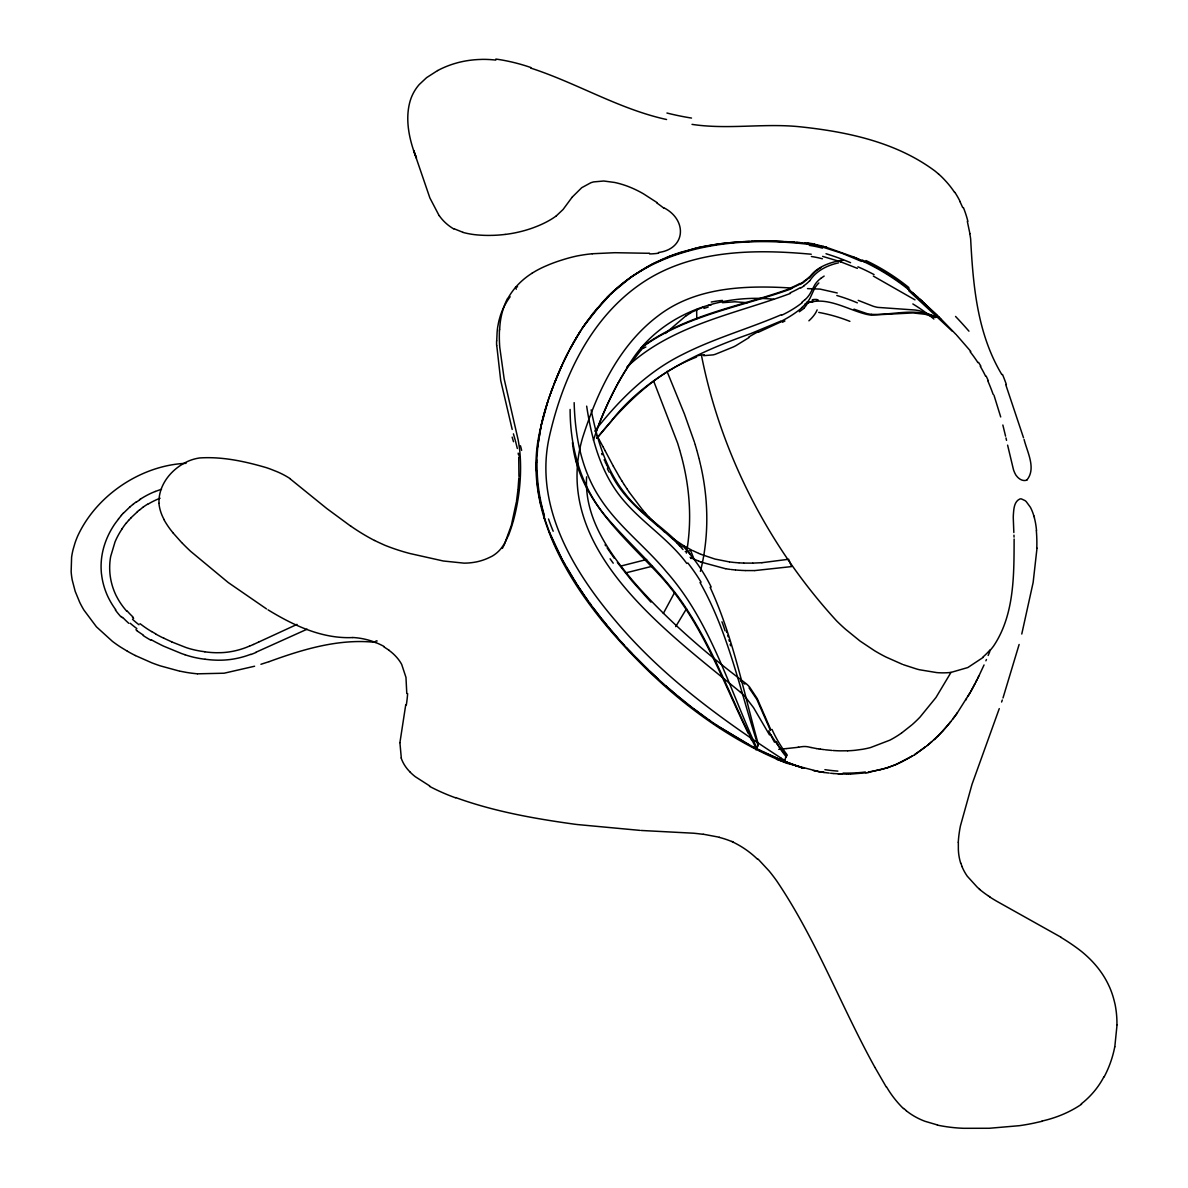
<?xml version="1.0" encoding="UTF-8"?>
<svg xmlns="http://www.w3.org/2000/svg" width="1188" height="1188" viewBox="0 0 1188 1188"><rect width="100%" height="100%" fill="white"/><g stroke="black" fill="none" stroke-linecap="round" stroke-linejoin="round"><path stroke-width="1.5" d="M1117.047 1024.769L1114.804 1046.821M496.718 340.808L497.104 332.373A128.096 103.668 24 0 1 497.683 327.086L498.114 324.859A110.989 89.991 22.7 0 1 499.019 320.418L500.252 316.067A98.604 79.908 23.7 0 1 502.613 309.756L503.385 308.048A96.614 78.304 24.2 0 1 504.722 305.361L506.771 301.767A98.975 80.279 25.1 0 1 510.127 296.762M536.59 462.637L537.808 445.782L540.763 427.754M696.658 309.474L696.777 318.844M1037.005 548.128L1033.144 582.462L1021.769 634.021M536.679 459.801L537.065 480.16A227.057 183.888 24 0 0 538.684 493.466L540.778 504.573M958.345 842.247L958.36 849.405A68.072 55.346 22.4 0 0 960.676 863.171M406.786 693.465L405.969 677.383L401.693 664.434A36.798 30.428 27.3 0 0 398.277 659.221A41.001 34.021 27 0 0 389.1 650.4M586.605 476.848C583.991 518.948 610.617 555.108 636.753 585.342C669.601 622.052 707.172 654.336 746.465 683.917A33.799 27.458 29.8 0 1 749.509 686.946L757.202 698.559L770.76 729.67M499.45 330.917L499.509 329.581M518.933 476.477L518.74 457.588M399.925 742.812L401.306 757.989M518.859 477.873L518.013 489.218M536.902 455.583L537.006 454.172M399.925 742.604L405.732 704.855M537.11 452.776L537.228 451.366M517.938 489.991L516.528 501.024M537.629 447.267L537.793 445.901M537.956 444.535L540.733 427.888M516.409 501.781L511.36 525.319L504.365 544.49A97.03 81.051 44.2 0 1 503.697 545.916M686.382 553.118C692.114 521.651 689.976 489.04 681.927 458.167M540.689 427.279L542.263 421.116M541.164 425.913C521.606 498.782 560.409 570.671 605.835 625.17C654.306 682.892 713.914 733.575 784.273 762.25M541.208 425.705L547.579 402.331M540.986 425.928L542.589 419.765M542.248 420.522L543.272 417.077M700.415 571.354C709.162 536.753 708.612 500.118 700.682 465.414M542.589 419.171L543.629 415.741M1019.126 644.475L1002.999 697.98M543.287 416.498L544.356 413.068M543.644 415.161L545.114 410.395M785.936 756.697L786.322 755.316L784.986 759.681M785.669 757.662L786.01 756.489M513.275 521.146C519.26 499.019 521.844 475.839 519.958 452.955A209.816 169.958 24 0 0 518.176 439.976L504.158 378.898L499.747 347.193A200.52 162.429 24 0 1 499.42 330.917M784.54 761.285L798.113 766.483M784.704 761.166L784.169 762.473M544.386 412.488L545.5 409.073M545.158 409.83L546.287 406.43M545.559 408.509L546.703 405.108M593.436 440.228L596.049 432.298M546.361 405.865L547.534 402.465M546.777 404.544L547.995 401.054M547.623 401.915L548.411 399.792M548.054 400.594L548.841 398.515M548.5 399.287L549.287 397.223M548.945 397.98L549.732 395.916M1002.301 699.999L1001.603 702.019M549.702 395.975L550.148 394.713L549.391 396.673M595.723 433.056L596.45 431.155M549.851 395.366L550.653 393.302M550.593 393.451L553.86 384.66M596.124 431.912L598.128 426.581M999.271 708.612L972.036 784.273L960.453 825.823A171.295 139.427 21.9 0 0 958.27 842.233M550.311 394.06L551.113 392.01M550.787 392.768L551.588 390.704M596.524 430.769L598.559 425.438M551.247 391.461L552.554 388.12M551.737 390.169L553.044 386.828M552.702 387.585L553.534 385.536M598.232 426.195L599.004 424.294M553.682 385.001L554.529 382.967M598.663 425.052L599.45 423.136M554.499 383.041L562.176 364.865M554.187 383.724L555.034 381.675M599.123 423.893L599.91 421.992M554.692 382.432L555.539 380.398M599.569 422.75L600.831 419.676M555.212 381.155L556.058 379.106M600.029 421.591L601.781 417.359M555.717 379.863L556.578 377.829M556.236 378.586L557.098 376.551M600.965 419.275L602.257 416.201M989.886 651.366L988.149 655.494M556.771 377.309L557.632 375.274M557.291 376.032L558.167 374.012M601.93 416.958L602.747 415.043M508.509 535.135L505.494 541.594A79.997 64.791 23.9 0 1 503.92 544.371L502.405 546.688A44.446 35.996 24 0 1 492.084 556.207L489.04 557.677A62.37 50.535 24 0 1 476.7 561.85L475.571 562.058A60.885 49.332 24 0 1 464.033 563.142L443.362 561.003L410.127 553.563A171.859 139.234 24 0 1 384.853 545.262L380.264 543.168A123.448 100 24 0 1 374.532 540.436M557.825 374.769L558.702 372.735M602.405 415.8L603.237 413.884M602.91 414.642L603.742 412.726M558.36 373.492L559.251 371.473M603.4 413.483L604.232 411.568M558.909 372.23L559.8 370.196M985.892 660.795L986.456 659.489M603.905 412.325L604.751 410.409M559.459 370.968L560.35 368.933M604.41 411.167L605.256 409.236M674.621 592.47L663.32 613.468M560.008 369.691L560.914 367.671M604.915 409.994L605.761 408.078M866.691 314.36A34.482 28.096 32.2 0 0 870.982 315.102L912.933 312.934L925.14 314.271L935.58 317.508L936.114 316.825L919.646 310.811A67.345 53.609 29.6 0 0 915.324 310.038L877.709 307.38A42.204 34.318 32.9 0 1 873.239 306.266L858.211 300.371M756.014 749.88L758.196 745.114A15.429 12.474 29.8 0 0 758.078 743.406C743.391 691.104 733.011 636.827 710.097 587.273M605.435 408.835L606.281 406.92M560.573 368.429L561.479 366.424M984.05 664.953L979.031 675.69M605.939 407.677L606.801 405.776M561.137 367.181L562.043 365.162M606.474 406.534L607.335 404.618M561.701 365.919L563.305 362.429M606.994 405.375L607.855 403.46M562.28 364.671L565.622 357.573M607.514 404.217L608.39 402.316M608.048 403.074L608.924 401.173M562.86 363.409L564.374 360.157M608.583 401.93L609.459 400.029M609.132 400.787L610.008 398.886M564.048 360.914L564.968 358.91M609.667 399.643L610.543 397.742M610.216 398.515L611.092 396.614M808.345 302.049L807.692 303.386M564.642 359.667L565.577 357.677M610.766 397.371L611.657 395.485M565.236 358.434L567.433 353.95L566.468 355.954M611.315 396.243L612.206 394.357M977.739 678.318L978.778 676.21L973.67 686.204M565.844 357.202L566.795 355.197M611.865 395.114L612.77 393.243M612.429 394L613.335 392.114M976.996 679.803L975.764 682.224M567.077 354.722L568.042 352.732M612.993 392.886L613.899 391.001M613.557 391.773L614.463 389.902M567.716 353.489L568.681 351.514M575.853 461.597L576.418 460.513M614.122 390.659L615.042 388.788M570.121 409.444C570.047 448.366 581.378 488.105 607.098 517.953C633.442 548.307 664.641 574.65 686.471 608.776L675.705 626.625M568.339 352.272L569.319 350.282M614.701 389.545L615.622 387.689M983.337 657.291L967.834 667.537L950.994 672.408L935.966 697.505L919.972 717.151A190.407 154.232 24 0 1 912.622 724.235M975.066 683.575L970.626 691.787M568.978 351.039L569.958 349.064M503.133 546.94L502.39 548.321M615.28 388.446L616.78 385.491M569.913 349.153L573.952 341.802M569.616 349.821L570.611 347.846M615.859 387.347L617.374 384.407M973.388 686.738L971.16 690.852M570.27 348.604L571.933 345.411M1114.76 1046.806A161.627 130.977 23.7 0 1 1104.127 1076.922L1104.083 1076.892M617.032 385.164L617.968 383.308M570.923 347.386L580.457 331.021M507.781 298.648L508.91 296.658A99.005 80.205 24 0 1 513.29 290.184L513.84 289.471A100.579 81.467 24 0 1 531.868 273.344M617.626 384.066L618.562 382.224M618.22 382.981L619.171 381.155M618.829 381.912L620.374 379.002M970.789 691.505L957.172 713.112M572.928 343.763L574.636 340.6M619.438 380.828L620.997 377.933M970.047 692.827L967.908 696.51M574.309 341.357L575.334 339.412M620.656 378.705L621.606 376.878M574.992 340.169L576.032 338.209M621.265 377.636L624.116 372.676M621.888 376.581L624.754 371.636M575.69 338.966L576.655 337.169M576.403 337.778L577.457 335.833M965.799 700.029L966.512 698.856M577.116 336.59L578.17 334.66M577.843 335.417L578.912 333.472M624.413 372.408L625.393 370.611M578.571 334.244L579.64 332.298M625.051 371.369L626.031 369.587M579.299 333.056L580.383 331.14M625.69 370.344L627.338 367.538M580.041 331.898L581.11 329.997M626.343 369.334C654.766 316.84 716.201 293.288 773.64 299.242M580.798 330.724L582.877 327.309M581.778 328.972L584.986 324.205M627.65 367.315L640.867 350.267M582.447 327.962L583.427 326.492M122.171 528.779L121.933 529.12A120.166 97.386 24 0 0 118.221 535.283A114.434 92.738 23.9 0 0 115.043 541.876L110.692 556.43A94.698 76.745 23.9 0 0 110.172 559.741L110.128 560.201A90.956 73.715 23.9 0 0 109.756 564.523A87.392 70.82 24 0 0 109.727 570.24A83.323 67.508 24 0 0 110.335 576.819L110.41 577.234A77.072 62.444 24 0 0 116.32 595.99L116.528 596.287A71.191 57.663 24.1 0 0 118.251 599.495L118.607 600.118A72.023 58.331 24.1 0 0 126.567 611.018M583.13 326.923L603.311 301.366M583.857 326.106L587.392 320.805M585.432 323.819L593.258 313.023M957.409 712.77L955.508 715.414M956.964 713.409L952.538 719.349M587.867 320.433L597.698 307.647M594.757 431.125C618.74 400.326 647.282 371.859 682.654 354.455C714.374 338.268 748.871 328.675 781.481 314.642M596.732 438.283C623.774 404.974 655.613 372.646 696.51 357.098M954.84 716.305L952.835 718.963M597.148 438.03L611.716 420.775M952.152 719.839L950.385 722.066M118.429 518.993L118.904 518.414A133.16 108.539 29.7 0 1 120.864 516.112L121.414 515.399M572.393 196.926L581.734 187.689L590.792 182.774A33.071 26.789 24 0 1 593.703 181.898L603.756 181.007L614.745 182.477A78.185 63.395 24 0 1 627.338 186.16L630.234 187.303A86.709 70.196 24 0 1 643.421 193.793L656.949 202.524M126.255 523.225L126.715 522.646A124.369 101.529 31.4 0 1 128.586 520.389M950.682 721.68L949.464 723.195M593.792 312.696L612.548 292.159A253.489 205.272 23.9 0 1 621.814 284.229M950.073 722.438L948.529 724.324M949.153 723.581L947.95 725.007A243.451 197.297 20.8 0 1 943.257 730.442L938.253 735.595M948.143 724.799L943.213 730.412M809.711 280.903C816.067 270.775 827.16 265.414 838.49 262.845M598.277 307.336L605.895 299.079M128.616 520.403L129.195 519.75A122.29 99.421 28.3 0 1 131.2 517.76M612.058 420.017C646.97 375.868 698.871 351.871 750.653 333.65L780.635 321.191M123.359 513.261L129.819 506.994M604.157 300.46C655.939 244.669 737.585 235.848 809.34 244.431M131.111 517.686L137.511 511.686M809.533 277.146C817.389 266.29 830.635 262.162 843.257 259.934M809.191 277.903L815.696 271.176L820.908 267.582M606.934 297.594L609.31 295.233M938.193 735.639L933.723 739.931M805.375 304.321L801.544 307.781M610.231 294.342L631.585 276.7M934.897 738.847L927.323 745.5M805.137 299.539L801.9 302.272M803.86 308.42L799.331 311.761M937.02 315.993L941.401 319.765M931.852 741.624L930.694 742.649M626.774 367.151C671.977 324.888 734.6 314.211 790.51 293.391M912.028 724.769L901.618 732.996M930.219 743.064L927.843 745.069M936.827 316.483L937.362 315.681L922.215 301.247M927.041 745.737L914.686 754.766M621.74 284.155L624.22 282.18A241.951 195.99 24 0 1 629.952 277.858L642.322 269.691M132.893 504.425L131.66 505.435A120.805 95.797 18.4 0 0 129.848 507.038M665.295 333.486L686.248 315.533M139.738 509.86L140.57 509.221A107.38 86.16 21.4 0 1 142.694 507.439L143.317 507.217M556.385 215.785L563.067 209.504L571.012 198.723A112.949 91.491 24 0 1 572.26 197.089M820.745 278.423L824.145 276.076M1081.258 1103.845L1083.605 1102.004A122.646 99.376 24 0 0 1103.786 1077.026M136.145 501.945L134.69 503.029A117.805 93.926 19.8 0 0 132.967 504.484M640.792 348.277C685.016 315.31 740.659 307.202 791.238 288.833M631.778 276.566L632.551 276.032M642.114 346.822C686.174 314.375 741.371 306.326 791.564 288.075M804.246 285.773L800.786 288.016M633.234 275.557L652.286 264.092L673.373 254.781M139.545 499.599L140.585 498.93M894.742 765.176L914.641 754.796M800.356 283.784L803.89 281.69M803.548 282.447L800.014 284.541M748.856 337.674L735.862 345.678A29.789 11.063 -34.5 0 1 733.174 347.03L715.369 354.262A23.032 8.39 -33.6 0 1 713.156 354.87L703.667 355.672M532.031 273.225L535.684 271.027A132.581 107.41 24 0 1 544.446 266.602L549.346 264.508A183.472 148.619 24 0 1 559.489 260.796L564.835 259.118A163.736 132.67 24 0 1 577.175 255.94L579.744 255.479A141.565 114.672 24 0 1 592.248 253.772M1026.952 479.907C1036.411 468.384 1027.175 452.004 1024.086 439.471M643.213 348.366L644.282 347.728M147.683 504.365L148.203 504.054A98.396 79.819 24.2 0 1 158.093 499.019L159.133 498.604A94.52 76.7 24.2 0 1 160.083 498.232M643.05 269.26L648.603 266.067M690.822 312.563L703.86 306.831M649.346 265.667L653.86 263.291M437.6 70.567L426.566 77.665L419.171 84.6A66.721 54.039 24 0 0 409.964 101.619C405.702 117.077 408.197 133.546 412.993 148.574A149.866 121.518 23.8 0 0 416.394 157.945M758.33 332.284L781.051 321.814M654.618 262.904L664.523 258.316M258.717 642.04L297.015 624.398M258.598 642.084L253.475 644.46M644.802 347.475L645.856 347.015M253.4 644.49L249.673 646.094M255.88 652.271L307.098 629.195M665.636 257.826L669.022 256.445M155.257 491.461L154.455 491.787A104.262 84.571 24.2 0 0 151.559 493.02L150.52 493.495A108.732 88.105 23.9 0 0 140.63 498.99M669.453 256.281L696.005 248.099M250.757 654.321L247.059 655.628A107.291 86.486 23.3 0 1 245.055 656.266L244.98 656.296A100.252 80.873 23.4 0 1 241.001 657.409L240.808 657.469A92.248 74.488 23.6 0 1 236.887 658.375L234.155 658.909A85.328 68.993 23.7 0 1 231.898 659.266L230.962 659.414A84.496 68.369 23.8 0 1 227.353 659.815L226.73 659.875A83.219 67.389 23.9 0 1 222.72 660.127L222.423 660.142A81.853 66.335 23.9 0 1 220.374 660.186L218.087 660.201A89.323 72.438 24 0 1 214.479 660.083L213.751 660.053A100.52 81.571 24 0 1 209.771 659.756L205.064 659.251M673.789 254.633L679.996 252.495M887.941 767.7L867.537 772.601M269.141 661.642C303.192 649.212 339.397 638.283 376.061 642.441M268.904 661.716L260.929 664.285M680.516 252.331L700.475 247.104M804.929 304.069C825.289 294.847 846.999 309.637 866.691 314.375M254.603 666.23L224.131 673.21L197.579 673.819M620.789 566.067L646.628 559.503M625.541 572.943L652.435 566.201M708.152 305.568L711.404 304.737M840.584 262.281L841.668 262.013M1042.128 1121.279L1033.694 1123.18A233.62 189.055 23.9 0 1 1019.482 1125.675L989.277 1128.273L963.616 1128.303A138.209 112.132 24.1 0 1 937.421 1125.125M697.92 247.653L717.804 244.104M701.306 246.926L705.761 246.05M707.291 245.768L719.883 243.822M685.238 551.588L690.688 550.638L693.569 557.974L690.777 558.464M658.494 252.495C685.907 248.945 687.392 220.047 664.211 207.959M798.574 747.193L797.772 747.341M798.737 747.163L801.38 746.762A24.903 20.166 24 0 1 804.707 746.51L805.182 746.524A14.969 12.132 24 0 1 806.147 746.584L807.127 746.688A21.711 17.582 24 0 1 808.419 746.91L811.003 747.49M797.43 747.386L786.56 748.559M869.23 772.334L867.879 772.542M811.983 300.222L812.963 300.074M517.552 286.828L515.518 287.14L516.29 289.189M867.106 772.66L865.978 772.824M866.067 772.809L850.979 774.056M722.438 302.688L734.793 301.782L747.178 302.702M719.319 243.896L727.071 242.991M720.225 243.778L725.363 243.169M505.152 234.437L504.93 234.452A131.705 106.697 24 0 1 491.758 235.387L491.55 235.387M950.994 672.408L949.004 672.616A69.602 56.385 24 0 1 936.887 672.616L919.467 669.75A107.247 86.873 24 0 1 916.527 668.978L903.37 664.701M778.719 749.331L786.367 748.574M726.952 242.991L734.956 242.263M728.482 242.842L739.159 241.936M592.233 253.742L614.82 252.702L647.148 253.267A107.484 88.328 25.1 0 0 649.42 253.178M735.981 242.174L744.252 241.624M761.968 562.696L788.639 559.266L791.609 566.587L754.736 570.582M761.879 562.696L752.91 563.112M740.094 241.877L752.88 241.253M744.965 241.595L749.465 241.387M186.056 463.32C142.382 465.057 96.896 494.282 77.695 536.026A136.724 110.751 24 0 0 75.052 542.857L73.107 549.465A110.291 89.338 24 0 0 71.607 557.157L71.146 571.636A99.198 80.368 24 0 0 72.26 580.175L75.186 591.327L79.7 602.286A105.465 85.432 24 0 0 83.888 610.008L96.436 626.819L112.459 641.386A113.424 91.877 24 0 0 120.226 646.866L127.413 651.262M847.712 750.786L848.663 750.757A111.212 90.095 24 0 0 855.315 750.267L862.726 749.257A101.96 82.581 24 0 0 870.537 747.564L889.886 740.154A129.522 104.915 24 0 0 901.425 733.115M751.083 241.313L762.696 241.06M847.608 750.786L840.109 750.846A128.497 104.099 24 0 1 836.575 750.727L833.04 750.519M753.979 241.223L765.844 241.06M850.4 774.071L848.781 774.101M754.514 570.582L745.336 570.567M752.702 563.127L743.747 563.082M491.015 235.402L491.015 235.402A116.959 94.743 24 0 1 480.798 235.179L479.106 235.061A70.998 57.514 24 0 1 462.904 232.403M848.351 774.101L846.673 774.101M764.582 241.06L766.824 241.06M807.498 288.61L820.076 289.1L837.258 292.976M846.42 774.101L838.179 773.848M767.27 241.06L769.275 241.075M766.483 241.06L770.388 241.09M770.225 241.09L774.16 241.164M771.16 241.105L773.061 241.134M774.012 241.164L783.531 241.506M774.962 241.179L799.435 242.59M745.173 570.552L740.629 570.359M743.688 563.082L739.233 562.86M841.846 774.012L833.857 773.551M784.629 241.55L790.881 241.921M641.193 830.471L693.644 833.219A197.743 159.89 28.7 0 1 703.237 834.347M792.5 288.09C746.599 285.165 696.168 286.56 658.093 315.874C618.829 345.441 597.178 392.144 582.566 437.823C550.237 548.93 666.735 631.244 740.54 692.292M740.035 570.329L735.624 569.988M640.094 830.397L576.418 824.457M352.791 637.555C322.2 638.996 293.54 625.437 268.013 609.83M738.802 562.845L734.659 562.503M791.876 241.996L794.727 242.204M817.21 299.985L818.294 300.074M831.986 750.445L825.333 749.791M796.554 242.352L798.306 242.501M833.649 773.537L830.62 773.24M799.776 242.619L808.048 243.466M799.168 242.575L799.999 242.649M197.312 673.804L195.114 673.581A125.26 101.455 24 0 1 186.338 672.393L179.774 671.131M801.365 242.768L802.36 242.857M871.324 314.36C892.663 315.369 915.369 307.276 935.728 317.166M735.164 569.943L731.199 569.527M734.125 562.459L729.655 561.939M804.692 243.095L809.681 243.674M495.827 60.083L492.307 59.742A99.317 80.442 24 0 0 482.387 59.37L480.65 59.445A100.549 81.467 24.1 0 0 457.766 62.682L454.128 63.721A108.212 87.734 24.2 0 0 437.615 70.582M829.224 773.091L825.051 772.571M811.255 254.232C754.128 248.96 691.698 249.614 642.352 282.774C590.347 317.686 562.295 378.482 549.079 437.912C534.348 506.118 572.928 570.745 615.414 620.7C661.865 676.121 720.997 719.096 781.244 758.211M204.856 651.841L208.568 652.257A93.035 75.542 24.1 0 0 212.474 652.583L212.964 652.598A82.299 66.78 24 0 0 216.543 652.732L221.057 652.672A74.413 60.276 23.9 0 0 224.844 652.435L225.527 652.361A75.854 61.375 23.8 0 0 228.928 651.96L231.051 651.603A77.562 62.682 23.6 0 0 232.952 651.262L233.219 651.202A82.715 66.81 23.6 0 0 236.917 650.371L237.481 650.222A91.298 73.641 23.4 0 0 240.778 649.301L241.624 649.019A100.03 80.606 23.3 0 0 243.674 648.366L246.139 647.475A130.16 105.227 23.8 0 0 249.525 646.034M824.264 749.658L820.492 749.153M730.278 569.408L725.927 568.785M575.898 824.383C535.239 818.784 494.431 811.656 455.732 797.579M703.237 834.214L719.453 837.258M729.313 561.894L714.909 559.043L701.113 554.395M692.025 124.369C727.784 129.804 763.988 123.032 799.851 126.774C847.163 131.749 896.316 142.1 935.119 171.131A89.59 74.458 28.5 0 1 938.55 174.042M824.546 772.497L823.611 772.363M820.255 749.123L819.156 748.975M818.547 748.886L816.78 748.618M824.279 772.467L822.794 772.245M823.477 772.349L821.992 772.126M822.527 772.2L818.918 771.621M816.601 748.589L811.122 747.519M820.878 771.948L817.255 771.324M725.497 568.71L701.187 562.132M818.621 771.561L785.387 762.889M817.047 771.279L815.131 770.908M814.478 770.774L813.409 770.567M178.957 670.968L160.335 665.874A154.158 124.874 24 0 1 151.841 662.83L135.343 655.538M937.436 1124.947L925.007 1121.294A55.628 45.04 24 0 1 906.206 1110.706M666.572 119.513C618.874 109.058 576.833 83.011 530.694 68.072M822.616 256.385L840.258 261.657L857.38 268.354M822.987 246.362L823.833 246.584M822.645 247.119L842.277 253.371L861.538 261.405M825.898 247.149L820.908 245.827A97.772 79.329 31.7 0 0 814.567 244.327M824.71 246.822L826.789 247.401M826.195 247.238L853.979 257.113M782.654 760.706L803.816 768.309L803.058 768.057M803.831 768.294L799.673 766.988M462.919 232.299L453.905 228.69M802.746 767.953L801.499 767.567M801.662 767.611L800.044 767.092M784.496 761.954L776.477 759.266M184.972 654.736L185.58 654.944A80.116 64.895 23.9 0 0 195.263 657.617L195.619 657.662A90.986 73.79 24 0 0 200.861 658.672L201.366 658.716A108.91 88.447 24.1 0 0 205.064 659.281M800.192 767.136L792.975 764.641M791.951 764.285L786.872 762.369M853.964 309.162L867.017 313.617A34.482 28.096 32.2 0 0 871.309 314.345M902.553 664.389L885.921 657.009A145.812 118.102 24 0 1 874.561 650.727L860.023 641.03L845.41 629.15A203.371 164.746 24 0 1 836.708 620.997C769.141 547.252 720.938 454.054 701.559 355.791M700.979 562.058L698.93 561.241M786.59 762.265L765.993 753.43M698.737 561.167L692.307 558.36M781.674 760.305L753.222 747.074M700.92 554.321L698.871 553.46M731.853 841.431L733.174 842.01M853.89 257.083L857.944 258.85M171.636 641.862L185.358 647.282A94.075 76.27 24 0 0 187.541 648.039L189.07 648.514A80.235 64.954 23.9 0 0 204.856 651.722M855.197 257.633L865.295 262.236M698.722 553.385L692.441 550.46M859.176 259.4L860.528 260.009M691.282 557.87L690.109 557.306M764.671 752.791L762.354 751.677M163.899 638.312L163.617 638.164A130.353 105.866 24 0 1 155.598 633.976M761.404 751.217L758.553 749.806M691.431 549.955L690.495 549.48M757.558 749.301L752.212 746.539M689.886 549.168L686.679 547.445M752.821 746.851L719.779 727.264M873.358 276.106L914.998 299.866M747.816 744.178L749.316 744.98M429.744 785.951L415.31 776.714A49.851 41.803 31.2 0 1 411.107 773.091L410.32 772.319M746.316 743.346L718.398 726.358M686.352 547.267L684.333 546.094M151.425 639.842L151.856 640.08A138.343 112.281 24 0 0 159.593 644.148L160.335 644.549A150.861 122.527 24 0 0 163.751 646.213L181.615 653.578A110.989 89.946 24 0 0 184.986 654.707M683.976 545.886L673.002 538.669M383.635 646.688L389.174 650.326M151.633 631.63L147.609 629.091A98.5 76.715 24.9 0 1 140.733 624.205L139.991 623.685M1061.033 937.243L996.895 901.336A170.062 135.996 24.1 0 1 989.723 896.97M266.513 608.909L228.274 582.566L190.585 551.291A213.32 172.869 24 0 1 181.942 542.812L181.913 542.827M740.332 680.902L741.505 681.674M718.591 726.477L715.636 724.502M989.842 896.821L988.06 895.604M717.166 725.541L712.874 722.631M290.243 478.927L326.759 508.509L351.039 526.388M712.919 722.66L699.94 713.424M708.716 719.735L710.112 720.715M705.464 717.433L706.385 718.087M703.623 716.097L698.247 712.161M672.972 538.654L671.74 537.748M137.184 630.65L135.907 629.714M699.019 712.741L693.569 708.642M671.517 537.57L670.626 536.902M696.97 711.211L697.816 711.85M696.554 710.899L692.218 707.617M743.792 683.263L744.906 684.095M690.867 706.563L692.5 707.825M689.515 705.524L691.149 706.786M688.179 704.469L689.812 705.761M686.842 703.43L688.476 704.707M685.506 702.36L687.139 703.667M907.825 288.818L909.86 290.451M684.169 701.306L685.818 702.613M684.481 701.544L680.204 698.084M683.145 700.475L678.883 697.014M909.132 290.021L911.359 291.669M908.805 290.778L952.36 331.229M911.018 291.55L913.498 293.451M677.576 695.93L679.15 697.237M979.952 889.53L979.164 888.862M677.843 696.153L667.805 687.629M911.953 292.322L914.315 294.134M906.281 1110.631L903.697 1108.434M676.521 695.054L673.462 692.485M913.824 293.896L918.576 297.802M672.586 691.743L670.834 690.258M914.775 294.698L938.683 316.647M669.111 688.773L669.973 689.515M664.255 531.719L663.483 531.051M668.488 688.238L665.607 685.714M667.359 687.258L663.364 683.724M938.579 174.027L940.955 176.166A80.457 67.048 28.4 0 1 944.92 180.22A81.541 68.251 28.1 0 1 954.41 192.159L954.707 192.426M919.987 299.034L922.348 301.143M663.394 683.753L658.197 679.076M133.635 618.384L132.447 617.285M658.345 679.209L650.549 671.963M657.098 678.066L649.287 670.76M657.543 525.631L655.271 523.477M649.673 671.131L644.267 665.919M648.455 669.958L636.441 658.093M758.093 859.102L769.096 870.953A169.988 132.031 28.7 0 1 776.64 880.813C816.126 939.173 840.852 1005.85 874.888 1067.329M655.019 523.225L648.707 516.825M644.148 665.785L627.992 649.257M938.847 316.81L956.132 334.585M677.398 543.376C653.875 520.938 624.784 502.851 610.409 472.393M181.586 542.485L172.869 532.714M632.016 653.519L628.987 650.326M956.845 335.343L970.789 351.425M682.046 547.029C664.641 527.769 641.327 514.731 625.423 494.015C605.984 470.047 597.119 439.679 591.149 409.905M626.982 648.188L628.289 649.569M122.423 617.715L121.325 616.513M648.648 516.75L645.604 513.379M627.13 648.351L623.715 644.639M650.905 602.093L631.793 580.754L617.389 562.518M679.536 545.619L683.011 549.554M624.175 645.143L621.458 642.159M749.079 687.897L756.845 699.361L770.418 730.427M622.854 643.703L617.938 638.208M618.102 638.402L613.513 633.145M645.5 513.275L642.574 509.86M617.003 637.139L612.607 632.09M612.726 632.224L610.38 629.462M611.167 630.383L611.939 631.303M610.454 629.536L600.95 617.923M609.607 628.541L608.063 626.685M642.441 509.711L629.491 492.56M605.939 624.116L606.786 625.14M605.509 623.596L601.989 619.215M686.798 563.468C668.799 539.025 642.366 522.839 623.002 499.703C600.876 473.492 591.683 439.382 586.664 406.133M594.713 609.86L601.083 618.087M598.722 615.072L599.895 616.587M597.876 613.988L593.361 608.063M594.371 609.399L589.649 602.999M590.391 604.009L591.134 605.034M589.916 603.37L587.986 600.683M588.179 600.965L585.996 597.891M586.724 598.915L587.451 599.94M439.129 215.637L429.878 197.936L413.602 150.386L416.453 157.93M614.3 558.271L607.098 547.846M586.07 597.995L579.313 588.09M584.912 596.331L585.446 597.104M583.828 594.757L584.362 595.544M629.373 492.396L626.893 488.743M605.063 544.832L605.731 545.827M582.744 593.198L578.675 587.11M626.789 488.58L624.383 484.867M686.471 608.776C715.176 652.286 732.268 701.93 756.014 748.054A10.514 8.479 31.8 0 1 756.34 749.123M578.734 587.199L576.893 584.377M577.576 585.432L578.155 586.308M576.997 584.541L563.379 561.672M624.279 484.719L621.918 480.977M576.269 583.397L574.101 579.982M886.278 1087.05L874.977 1067.477M978.556 362.385L980.843 366.112M769.527 734.956L753.504 707.588L744.891 696.346A46.243 37.511 30.5 0 0 740.525 692.292M621.829 480.843L619.512 477.056M572.557 577.487L573.418 578.868M571.279 575.393L571.977 576.536M700.029 582.521C728.526 632.551 739.901 690.005 757.692 744.237A14.182 11.464 30.3 0 1 757.885 745.841M619.453 476.952L613.409 466.335M570.522 574.131L569.765 572.868M777.516 743.777L776.239 741.609M569.394 572.245L568.28 570.344M567.686 569.319L566.513 567.3M565.369 565.265L564.226 563.231M597.015 435.654L602.895 446.54M563.661 562.206L561.835 558.82M613.379 466.29L605.108 450.698M563.082 561.137L562.652 560.335M602.999 446.733L605.048 450.594M562.147 559.414L549.227 531.793M560.84 556.964L559.875 555.093M607.454 466.75L608.033 467.894M558.657 552.717L555.746 546.777M748.143 733.174C721.829 679.194 701.395 620.685 660.083 575.675C623.967 536.813 578.333 499.123 572.453 442.545M749.925 736.768L751.737 740.436M606.311 464.449L606.875 465.607M960.067 201.782L962.711 207.588M986.203 376.151L988.371 380.858M555.182 545.589L554.351 543.792M605.212 462.102L605.761 463.29M553.935 542.886L551.93 538.357M667.003 371.369L684.437 414.018L694.297 441.802M551.232 536.724L551.574 537.54M653.593 380.903L677.606 443.094M1001.84 374.591C977.204 333.516 973.091 285.625 970.655 238.981A182.343 145.545 35.5 0 0 969.794 233.635M550.549 535.09L550.89 535.907M550.148 534.125L544.356 518.013M962.042 866.512L960.81 863.156M601.618 453.534L602.108 454.796M1005.731 384.615L1023.521 437.778M993.955 395.144L1000.697 416.943M544.728 519.186L543.644 515.637M677.843 443.852L679.774 450.252M694.549 442.604L694.921 443.792M726.432 631.095L726.863 632.491M695.158 444.594L696.109 447.787M1033.857 515.785L1034.421 517.849M696.346 448.589L696.688 449.792M727.709 635.328L728.125 636.768M679.981 451.009L681.734 457.41M515.221 440.184L513.409 433.843M696.925 450.594L698.945 458.197M515.473 441.06L517.329 448.5M728.942 639.708L729.343 641.208M512.191 429.432L500.712 380.531L496.747 345.441M967.329 221.369L969.898 233.635M730.16 644.223L730.561 645.752M1002.85 425.007L1005.568 436.174M699.153 458.999L700.489 464.612M1005.984 437.926L1006.533 440.362M1007.602 445.144L1013.438 469.542A28.393 22.691 26.8 0 0 1016.096 475.423L1016.735 476.121A11.509 9.207 26.7 0 0 1018.487 478.007L1019.779 478.987A8.123 6.504 26.7 0 0 1021.903 480.056L1022.348 480.19A5.999 4.811 26.7 0 0 1026.981 479.937M518.191 453.118L518.399 454.588M1036.545 530.709L1036.218 527.71A98.738 79.418 26.4 0 0 1034.392 517.864M1013.839 532.551L1013.275 517.953A110.543 88.313 28.1 0 1 1013.305 515.8C1013.75 509.949 1013.72 501.618 1019.972 498.945A4.203 3.371 26.9 0 1 1021.398 498.915L1025.066 500.623A12.118 9.712 26.9 0 1 1026.284 501.692L1030.412 507.306A49.985 40.14 26.7 0 1 1033.798 515.785M1013.958 535.164L1014.047 537.11M574.16 402.658C575.037 436.041 581.467 470.403 600.267 498.618C618.354 526.358 645.366 546.406 666.349 571.71C710.662 621.784 728.868 687.644 756.444 747.118A10.454 8.435 31.6 0 1 756.741 748.262M1014.121 539.025C1013.988 575.111 1014.493 614.76 993.643 645.945A109.029 88.12 25.5 0 1 990.421 650.029M290.347 478.779A65.993 53.46 24 0 0 274.324 470.626L270.552 469.126A147.223 119.275 24 0 0 266.364 467.656C244.906 461.36 222.275 456.474 199.822 457.944A48.277 39.1 24 0 0 196.436 458.538A48.619 39.382 24 0 0 188.194 461.196C172.869 468.013 159.935 482.64 158.999 499.881A45.59 36.932 24 0 0 159.058 503.37M374.502 540.495A175.987 142.56 24 0 1 351.084 526.314M513.231 521.131A194.936 157.9 24 0 1 508.538 535.149M499.688 329.611A110.41 89.427 24 0 1 507.499 298.515M658.642 253.178A60.93 49.762 24.5 0 1 649.554 253.92M656.682 202.851A151.425 122.275 24.1 0 1 663.929 208.242M556.4 215.8A85.685 69.409 24 0 1 549.999 220.032L547.46 221.458A122.676 99.376 24 0 1 536.709 226.433L532.863 227.903A136.219 110.35 24 0 1 519.438 231.883L515.874 232.685A130.918 106.044 24 0 1 505.197 234.422M453.742 228.928A39.917 32.328 24 0 1 439.233 215.592M495.841 59.058A155.331 125.586 23.9 0 1 530.858 67.523M172.913 532.699A84.407 68.325 24.1 0 1 163.885 519.527M164.048 519.483A50.059 40.526 24 0 1 158.94 503.37M691.505 118.058A226.73 165.86 28 0 1 666.943 113.023M954.885 192.352A89.219 74.74 28.1 0 1 960.231 201.737M963.409 207.573A116.29 96.243 29.7 0 1 967.878 221.339M1002.524 374.472A253.831 202.821 26.5 0 1 1006.37 384.541M987.852 380.962A232.506 185.58 26 0 1 993.123 394.327M980.263 366.305A140.125 113.306 24.1 0 1 985.58 376.165M970.15 351.767A143.986 119.231 21 0 1 977.932 362.637M865.993 260.573A186.457 162.682 34.3 0 1 908.879 287.585M990.124 649.836A99.629 78.854 16.6 0 1 982.981 657.009M943.272 730.457A223.077 180.65 20.5 0 1 934.971 738.906M925.393 746.747A175.438 142.055 20.4 0 1 914.819 754.365M912.191 756.043A147.015 119.691 21.7 0 1 902.553 761.374M902.613 761.449A136.457 111.627 22.7 0 1 895.648 764.597A131.007 107.603 23.5 0 1 887.822 767.493A128.349 105.984 24.4 0 1 880.174 769.75M894.638 765.013A130.71 107.44 23.6 0 1 887.837 767.522M880.1 769.572A128.69 106.935 25.3 0 1 869.067 771.873M865.354 771.992A136.665 115.34 27.6 0 1 851.365 773.061A146.673 126.314 30.3 0 1 843.035 773.121M837.867 771.101A165.325 147.267 35.4 0 1 824.903 769.661M553.192 531.244A222.78 171.978 31 0 1 548.529 518.993M544.475 517.018A216.81 175.275 24.4 0 1 541.134 504.558M536.486 471.146A238.357 193.08 24 0 1 536.486 462.622M544.386 515.562A224.087 181.051 24.9 0 1 537.169 471.22M808.033 243.065A100.594 82.581 32.5 0 1 814.567 244.045M814.552 244.936A102.821 82.269 30.9 0 1 822.913 246.866M809.711 244.49A95.575 77.294 31.5 0 1 814.537 245.277M826.016 253.727A204.351 164.479 31.2 0 1 850.563 262.682M862.146 259.979A200.802 174.651 34.3 0 1 909.652 289.412M1036.337 530.694A198.5 159.845 26.2 0 1 1036.782 548.084M961.983 866.527A52.51 42.53 23.3 0 0 967.255 876.18L977.249 887.184A73.359 59.029 23.9 0 0 979.164 888.862M987.985 895.678A98.366 79.091 24 0 1 979.862 889.619M1060.929 937.377A172.29 138.595 24.4 0 1 1079.016 949.539L1081.214 951.232A101.93 82.299 24.3 0 1 1087.391 956.592L1089.589 958.686A92.159 74.428 24.3 0 1 1099.435 969.898L1101.87 973.299A90.214 72.884 24.2 0 1 1108.211 984.258L1109.83 987.733A100.713 81.437 24.1 0 1 1114.21 1000.845L1115.072 1004.35A130.309 105.524 23.8 0 1 1116.928 1024.754M1081.6 1104.201A134.823 109.207 24 0 1 1042.039 1121.056M903.444 1108.612A98.173 79.448 24 0 1 886.59 1086.961M733.1 842.158A73.522 57.499 28.4 0 1 757.677 859.399M719.438 837.436A72.483 57.9 28.2 0 1 731.808 841.55M455.657 797.846A179.15 154.93 31.5 0 1 429.536 786.367M410.365 772.289A34.081 28.601 31.2 0 1 401.158 758.003M407.633 693.584A190.674 159.667 19.9 0 1 406.326 704.974M352.791 637.511A63.276 53.015 26.6 0 1 383.828 646.331M135.343 655.524A131.823 106.772 24 0 1 127.413 651.262M496.614 345.426A189.991 152.42 27.4 0 1 496.599 340.778M513.513 441.713A120.359 16.899 80.2 0 1 512.162 437.139M520.433 445.738A97.921 59.296 -62.5 0 1 521.621 450.371M518.978 454.039A73.121 38.105 -70.7 0 1 519.364 457.053M376.002 640.852A148.663 123.953 30.7 0 1 377.16 640.985M256.014 652.45A147.743 119.899 24.5 0 1 250.935 654.514M151.099 640.362A124.146 100.535 24 0 1 143.258 635.61M143.481 635.194A112.385 88.758 24.6 0 1 139.664 632.64A106.638 83.309 24.9 0 1 137.006 630.843M136.828 628.571A97.297 76.878 24.5 0 1 130.235 623.284M128.794 623.314A88.952 73.344 22.4 0 1 122.78 617.478M120.909 616.78A82.848 68.087 22.8 0 1 115.355 609.964M115.771 609.756A80.309 65.043 24.1 0 1 108.628 598.128L108.301 597.475A81.022 65.622 24.1 0 1 106.772 594.119L106.638 593.792A87.6 70.968 24.1 0 1 101.574 574.428L101.485 574.012A92.471 74.933 24 0 1 101.203 570.537L101.173 570.017A94.55 76.611 24 0 1 101.084 567.27A97.446 78.957 24 0 1 101.277 561.419L101.366 560.305A101.292 82.091 24 0 1 101.737 556.979L101.812 556.519A104.663 84.823 23.9 0 1 102.391 553.133L102.539 552.361A109.875 89.041 23.9 0 1 104.202 545.856L104.425 545.173A116.78 94.639 23.9 0 1 106.875 538.491L106.994 538.209A123.285 99.911 23.9 0 1 110.202 531.526A128.779 104.366 23.9 0 1 114.048 525.096L114.271 524.74A132.254 107.351 25.6 0 1 118.548 519.067M121.354 515.354A132.165 107.796 30.4 0 1 123.27 513.201M136.368 502.153A114.033 91.684 22 0 1 139.768 499.836M155.286 491.505A101.203 82.106 24.2 0 1 161.494 489.293M143.184 507.083A103.534 83.903 24 0 1 147.55 504.202M137.407 511.612A110.306 87.704 19.2 0 1 139.649 509.771M122.097 528.749A123.537 100.505 27.8 0 1 126.151 523.151M132.922 616.914A78.007 64.122 22.7 0 1 126.968 610.766M138.966 624.74A87.793 72.216 22.5 0 1 132.521 619.29M155.613 633.798A119.142 96.258 24.1 0 1 151.737 631.541M171.681 641.787A150.252 122.022 24 0 1 163.944 638.223M955.553 316.439A163.142 55.405 41.8 0 1 968.948 331.17M687.837 562.949A170.226 130.502 33.8 0 1 701.083 582.179M683.189 546.257A155.91 121.755 33.2 0 1 711.181 587.035M721.948 621.784A100.431 53.668 -88.9 0 1 725.036 630.769M689.263 552.999A84.675 78.735 67.1 0 1 689.946 553.95M677.323 543.465A128.839 127.071 -70.8 0 1 679.447 545.693M609.177 472.126A123.478 49.896 49.8 0 1 607.38 468.711M604.707 460.899A163.231 143.659 -33.2 0 1 604.172 459.697M809.577 280.814A47.609 36.175 19.3 0 1 804.038 285.58M800.385 287.6A137.689 106.088 22.6 0 1 790.094 292.842M802.271 302.628A148.203 117.627 28.4 0 1 781.867 315.147M805.212 299.599A43.184 33.591 22.8 0 0 810.082 293.644L814.923 284.6A41.075 31.794 25.2 0 1 820.73 278.423M809.325 276.997A50.015 37.689 18.6 0 1 803.623 281.437M800.044 283.442A135.996 104.143 22 0 1 791.253 287.659M801.722 307.944A148.901 118.414 29.2 0 1 780.828 321.443M805.419 304.366A42.501 33.19 23.3 0 0 810.112 298.054L814.567 288.417A41.149 31.957 25 0 1 818.859 282.952M808.998 277.754A50.015 37.689 18.6 0 1 803.281 282.195M799.702 284.214A135.996 104.143 22 0 1 790.911 288.417M697.208 355.865A35.789 14.746 -38.6 0 1 704.365 354.826M748.678 337.11A45.753 16.81 -34.4 0 1 758.479 331.601M784.926 320.998A124.859 50.757 -7.1 0 1 782.357 322.26M817.121 309.875A97.965 34.066 -10.3 0 1 808.894 320.819M807.543 303.148A31.482 17.79 83.1 0 1 803.771 308.212M912.844 303.95A118.755 83.576 34.6 0 1 933.887 319.023M857.929 266.81A198.901 172.988 34.7 0 1 874.086 274.606M811.389 256.504A88.758 68.34 29.5 0 1 822.378 258.776M784.912 760.35A145.396 112.415 31.2 0 1 781.169 758.315M786.916 755.88A125.186 100.609 29.8 0 1 770.76 734.511M836.827 295.5A159.682 132.507 32.4 0 1 857.365 302.836M787.169 754.9A130.487 105.287 28.9 0 1 771.977 729.402M812.934 301.797A39.249 25.958 18.1 0 1 806.459 302.316M812.74 299.628A18.176 12.949 25.6 0 1 817.136 299.539M818.725 312.414A122.409 88.313 25.1 0 1 849.895 321.354M861.82 260.707A200.817 174.666 34.3 0 1 909.34 290.154M809.37 245.381A99.525 79.611 30.9 0 1 822.512 248.129M785.684 756.147A103.356 93.347 8.2 0 1 777.249 743.896M774.487 742.188A159.608 132.714 25.6 0 1 768.77 730.828M613.231 563.201A188.372 95.783 42.7 0 1 610.083 558.776M641.045 349.836A28.616 5.806 -60 0 1 643.347 348.054M686.367 315.726A28.943 13.35 -36.7 0 1 690.867 312.786M703.92 308.42A104.678 78.646 -53.8 0 1 708.152 307.098M711.241 302.034A148.604 124.651 -73.3 0 1 722.467 300.416"/></g></svg>
